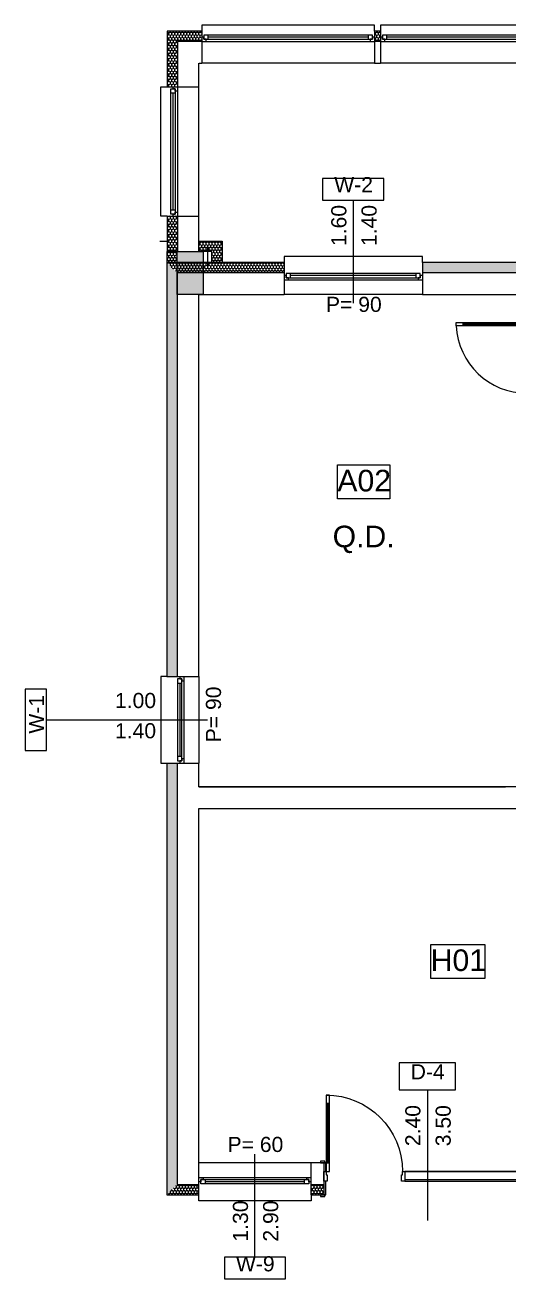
# Model space of a CAD drawing. Header units: feet. Extents: x 2791058 to 2855058, y -67651 to -26651.
# Drawn here: x 2804056 to 2809656, y -50268 to -35753 of the extents above; entities that cross this region are included whole.
import ezdxf
from ezdxf.enums import TextEntityAlignment as Align

# ---------------------------------------------------------------- set-up
doc = ezdxf.new("R2010")
doc.units = ezdxf.units.FT
doc.header["$MEASUREMENT"] = 0
doc.linetypes.add('Dashed', pattern=[282.222223, 141.111112, -141.111112])
doc.layers.add('0_muret e jashtme', color=7, linetype='Continuous')
for name, color, linetype, lineweight in [('0_muret e jashtme_Pen_No__1', 7, 'Continuous', 0), ('0_muret e jashtme_Pen_No__19', 255, 'Continuous', 0), ('ARCHICAD Door Markers_Pen_No__60', 230, 'Continuous', 0), ('ARCHICAD Doors_Pen_No__1', 7, 'Continuous', 0), ('ARCHICAD Doors_Pen_No__60', 230, 'Continuous', 0), ('ARCHICAD Window Markers_Pen_No__20', 1, 'Continuous', 0), ('ARCHICAD Windows_Pen_No__1', 7, 'Continuous', 0), ('ARCHICAD Windows_Pen_No__20', 1, 'Continuous', 0), ('Shell - Roof_Pen_No__1', 7, 'Continuous', 0), ('Shell - Roof_Pen_No__21', 7, 'Continuous', 0), ('Text blocks_Pen_No__1', 7, 'Continuous', 0), ('Text blocks_Pen_No__2', 8, 'Continuous', 0)]:
    doc.layers.add(name, color=color, linetype=linetype, lineweight=lineweight)
doc.layers.add('0_muret e jashtme_Pen_No__14', color=7, linetype='Continuous', lineweight=0, true_color=0xbd8b17)
doc.styles.add('GENERATED_STYLE_1', font='arial.ttf')
pattern_1 = [(90, (2247653.822, -76424.967), (-34.6410162, 0), [20, -40]), (90, (2247636.502, -76394.967), (-34.6410162, 0), [20, -40]), (150, (2247653.822, -76404.967), (17.320508, 30), [20, -40]), (150, (2247619.18, -76404.967), (17.320508, 30), [20, -40]), (210, (2247653.822, -76424.967), (-17.320508, 30), [20, -40]), (210, (2247619.18, -76424.967), (-17.320508, 30), [20, -40])]

# ---------------------------------------------------------------- blocks, each defined once
blk = doc.blocks.new('Window 22')
at = {"layer": 'ARCHICAD Windows_Pen_No__20', "color": 1, "linetype": 'Continuous', "lineweight": 0}
for p, q in [((-800, 150), (-800, 220)), ((-800, 220), (800, 220)), ((-800, 150), (-800, 30)), ((800, 220), (800, 150)), ((800, 150), (800, 30)), ((-800, 30), (-800, 0)), ((-800, 0), (-775, 0)), ((-800, 0), (-800, -50)), ((-800, 0), (-800, -50)), ((-775, 25), (-725, 25)), ((-775, -25), (-775, 25)), ((-775, 0), (-775, -25)), ((-725, 25), (725, 25)), ((-725, 25), (-725, -25)), ((-725, 25), (725, 25)), ((-725, 0), (725, 0)), ((725, -25), (725, 25)), ((725, 25), (775, 25)), ((775, 25), (775, -25)), ((775, -25), (775, 0)), ((775, 0), (800, 0)), ((800, 30), (800, 0)), ((800, 0), (800, -50)), ((800, 0), (800, -50)), ((-750, -50), (-800, -50)), ((-800, -50), (-800, -220)), ((-775, -25), (-750, -25)), ((-725, -25), (-775, -25)), ((-750, -25), (-750, -50)), ((750, -50), (-750, -50)), ((725, -25), (-725, -25)), ((775, -25), (725, -25)), ((750, -50), (750, -25)), ((750, -25), (775, -25)), ((800, -50), (750, -50)), ((800, -50), (800, -220)), ((-800, -220), (800, -220))]:
    blk.add_line(p, q, dxfattribs=at)
blk = doc.blocks.new('W Marker 22_4')
at = {"layer": 'ARCHICAD Window Markers_Pen_No__20', "color": 1, "linetype": 'Continuous', "lineweight": 0}
for p, q in [((0, -1095), (0, 100)), ((-354, -1095), (-354, -1345)), ((354, -1095), (-354, -1095)), ((354, -1345), (354, -1095)), ((-354, -1345), (354, -1345))]:
    blk.add_line(p, q, dxfattribs=at)
at = {"layer": 'ARCHICAD Window Markers_Pen_No__20', "color": 1, "lineweight": 0, "style": 'GENERATED_STYLE_1'}
for tag, p in [('AC_MarkerText_2', (-28, -913)), ('AC_MarkerText_3', (322, -913))]:
    blk.add_attdef(tag, text='', height=175, rotation=90, dxfattribs=at).set_placement(p, align=Align.BOTTOM_LEFT)
for tag, p in [('AC_MarkerText_4', (-317, 72)), ('AC_MarkerText_1', (-220, -1310))]:
    blk.add_attdef(tag, text='', height=175, dxfattribs=at).set_placement(p, align=Align.BOTTOM_LEFT)
blk = doc.blocks.new('Wall_2', base_point=(2821016, -38873))
at = {"layer": '0_muret e jashtme_Pen_No__14', "linetype": 'Continuous', "lineweight": 0, "true_color": 0xbd8b17}
h = blk.add_hatch(dxfattribs=at)
h.set_pattern_fill('STYROFOAM_SM_INSULATION', color=42, style=0, pattern_type=2)
h.set_pattern_definition(pattern_1)
h.paths.add_polyline_path([(2805696, -38503), (2805816, -38623), (2807054, -38623), (2807054, -38503)])
h = blk.add_hatch(dxfattribs=at)
h.set_pattern_fill('STYROFOAM_SM_INSULATION', color=42, style=0, pattern_type=2)
h.set_pattern_definition(pattern_1)
h.paths.add_polyline_path([(2808654, -38623), (2810850, -38623), (2810850, -38503), (2808654, -38503)])
at = {"layer": '0_muret e jashtme_Pen_No__1', "color": 7, "linetype": 'Continuous', "lineweight": 0}
for p, q in [((2807054, -38503), (2807054, -38623)), ((2808654, -38503), (2808654, -38623)), ((2807054, -38623), (2805816, -38623)), ((2807054, -38623), (2807054, -38653)), ((2807054, -38653), (2807054, -38703)), ((2807054, -38703), (2807054, -38873)), ((2810850, -38623), (2808654, -38623)), ((2808654, -38623), (2808654, -38653)), ((2808654, -38653), (2808654, -38703)), ((2808654, -38703), (2808654, -38873))]:
    blk.add_line(p, q, dxfattribs=at)
at = {"layer": '0_muret e jashtme_Pen_No__1', "color": 7, "linetype": 'Continuous', "lineweight": 0, "flags": 128}
for points in [[(2807054, -38503), (2805696, -38503)], [(2810850, -38503), (2808654, -38503)], [(2806066, -38873), (2807054, -38873)], [(2808654, -38873), (2809866, -38873)]]:
    blk.add_lwpolyline(points, dxfattribs=at)
at = {"layer": 'ARCHICAD Window Markers_Pen_No__20', "color": 1, "lineweight": 0}
ref = blk.add_blockref('W Marker 22_4', (2807854, -38873), dxfattribs=dict(at, rotation=180))
ref.add_attrib('AC_MarkerText_1', 'W-2', dxfattribs={"color": 1, "lineweight": 0, "height": 175, "rotation": 360, "style": 'GENERATED_STYLE_1'}).set_placement((2807634, -37740), align=Align.BOTTOM_LEFT)
ref.add_attrib('AC_MarkerText_2', '1.60', dxfattribs={"color": 1, "lineweight": 0, "height": 175, "rotation": 90, "style": 'GENERATED_STYLE_1'}).set_placement((2807827, -38311), align=Align.BOTTOM_LEFT)
ref.add_attrib('AC_MarkerText_3', '1.40', dxfattribs={"color": 1, "lineweight": 0, "height": 175, "rotation": 90, "style": 'GENERATED_STYLE_1'}).set_placement((2808177, -38311), align=Align.BOTTOM_LEFT)
ref.add_attrib('AC_MarkerText_4', 'P= 90', dxfattribs={"color": 1, "lineweight": 0, "height": 175, "rotation": 360, "style": 'GENERATED_STYLE_1'}).set_placement((2807538, -39126), align=Align.BOTTOM_LEFT)
at = {"layer": 'ARCHICAD Windows_Pen_No__20', "color": 1, "linetype": 'Continuous', "lineweight": 0, "xscale": -1, "zscale": 1000}
blk.add_blockref('Window 22', (2807854, -38653), dxfattribs=at)
blk = doc.blocks.new('Storefront 22_2')
at = {"layer": 'ARCHICAD Doors_Pen_No__1', "color": 7, "linetype": 'Continuous', "lineweight": 0}
for p, q in [((370, 740), (370, 820)), ((370, 820), (410, 820)), ((370, 740), (390, 740)), ((370, 80), (370, 740)), ((410, 740), (370, 740)), ((390, 740), (410, 740)), ((390, 80), (390, 740)), ((390, 740), (390, 80)), ((390, 740), (390, 80)), ((410, 820), (410, 740)), ((410, 740), (410, 80)), ((-450, 0), (-450, -80)), ((-410, 0), (-450, 0)), ((-450, 0), (-450, -80)), ((-450, 0), (-450, -80)), ((-410, -40), (-410, 0)), ((390, 80), (370, 80)), ((370, 0), (370, 80)), ((370, 80), (410, 80)), ((410, 0), (370, 0)), ((410, 80), (390, 80)), ((410, 80), (410, 0)), ((410, 0), (410, -40)), ((450, 0), (410, 0)), ((450, -80), (450, 0)), ((450, 0), (450, -80)), ((450, 0), (450, -80)), ((-450, -80), (-410, -80)), ((-450, -80), (-450, -250)), ((-400, -40), (-410, -40)), ((-410, -80), (-410, -65.4)), ((-410, -65.4), (-400, -65.4)), ((-400, -65.4), (-400, -40)), ((410, -40), (400, -40)), ((400, -40), (400, -65.4)), ((400, -65.4), (410, -65.4)), ((410, -65.4), (410, -80)), ((410, -80), (450, -80)), ((450, -80), (450, -250))]:
    blk.add_line(p, q, dxfattribs=at)
blk.add_arc((410, 0), 820, 92.79603, 180, dxfattribs=at)
blk = doc.blocks.new('Wall_21', base_point=(2809866, -38873))
at = {"layer": '0_muret e jashtme_Pen_No__1', "color": 7, "linetype": 'Continuous', "lineweight": 0}
for p, q in [((2809866, -39155), (2809946, -39155)), ((2809946, -39155), (2810116, -39155)), ((2809866, -40055), (2809946, -40055)), ((2809946, -40055), (2810116, -40055))]:
    blk.add_line(p, q, dxfattribs=at)
at = {"layer": '0_muret e jashtme_Pen_No__1', "color": 7, "linetype": 'Continuous', "lineweight": 0, "flags": 128}
for points in [[(2809866, -38873), (2809866, -39155)], [(2810116, -39155), (2810116, -38873)], [(2809866, -40055), (2809866, -44573)], [(2810116, -40723), (2810116, -40055)], [(2810116, -42473), (2810116, -40973)], [(2810116, -44573), (2810116, -42723)]]:
    blk.add_lwpolyline(points, dxfattribs=at)
at = {"layer": 'ARCHICAD Doors_Pen_No__1', "color": 7, "linetype": 'Continuous', "lineweight": 0, "zscale": 1000, "rotation": 90}
blk.add_blockref('Storefront 22_2', (2809866, -39605), dxfattribs=at)
blk = doc.blocks.new('Wall_22', base_point=(2812316, -44573))
at = {"layer": '0_muret e jashtme_Pen_No__1', "color": 7, "linetype": 'Continuous', "lineweight": 0, "flags": 128}
for points in [[(2809866, -44573), (2806066, -44573)], [(2806066, -44823), (2811091, -44823)]]:
    blk.add_lwpolyline(points, dxfattribs=at)
blk = doc.blocks.new('Window 22_3')
at = {"layer": 'ARCHICAD Windows_Pen_No__20', "color": 1, "linetype": 'Continuous', "lineweight": 0}
for p, q in [((-500, 150), (-500, 220)), ((-500, 220), (500, 220)), ((-500, 150), (-500, 30)), ((500, 220), (500, 150)), ((500, 150), (500, 30)), ((-500, 30), (-500, 0)), ((-500, 0), (-475, 0)), ((-500, 0), (-500, -50)), ((-500, 0), (-500, -50)), ((-475, 25), (-425, 25)), ((-475, -25), (-475, 25)), ((-475, 0), (-475, -25)), ((-425, 25), (425, 25)), ((-425, 25), (-425, -25)), ((-425, 25), (425, 25)), ((-425, 0), (425, 0)), ((425, -25), (425, 25)), ((425, 25), (475, 25)), ((475, 25), (475, -25)), ((475, -25), (475, 0)), ((475, 0), (500, 0)), ((500, 30), (500, 0)), ((500, 0), (500, -50)), ((500, 0), (500, -50)), ((-450, -50), (-500, -50)), ((-500, -50), (-500, -220)), ((-475, -25), (-450, -25)), ((-425, -25), (-475, -25)), ((-450, -25), (-450, -50)), ((450, -50), (-450, -50)), ((425, -25), (-425, -25)), ((475, -25), (425, -25)), ((450, -50), (450, -25)), ((450, -25), (475, -25)), ((500, -50), (450, -50)), ((500, -50), (500, -220)), ((-500, -220), (500, -220))]:
    blk.add_line(p, q, dxfattribs=at)
blk = doc.blocks.new('W Marker 22_2')
at = {"layer": 'ARCHICAD Window Markers_Pen_No__20', "color": 1, "linetype": 'Continuous', "lineweight": 0}
for p, q in [((0, -1761), (0, 100)), ((-354, -1761), (-354, -2011)), ((354, -1761), (-354, -1761)), ((354, -2011), (354, -1761)), ((-354, -2011), (354, -2011))]:
    blk.add_line(p, q, dxfattribs=at)
at = {"layer": 'ARCHICAD Window Markers_Pen_No__20', "color": 1, "lineweight": 0, "style": 'GENERATED_STYLE_1'}
for tag, rotation, p in [('AC_MarkerText_3', 90, (322, -913)), ('AC_MarkerText_4', 180, (317, 367)), ('A', 90, (-28, -913)), ('AC_MarkerText_1', 180, (220, -1678))]:
    blk.add_attdef(tag, text='', height=175, rotation=rotation, dxfattribs=at).set_placement(p, align=Align.BOTTOM_LEFT)
blk = doc.blocks.new('Wall_25', base_point=(2806066, -38873))
at = {"layer": '0_muret e jashtme_Pen_No__14', "linetype": 'Continuous', "lineweight": 0, "true_color": 0xbd8b17}
h = blk.add_hatch(dxfattribs=at)
h.set_pattern_fill('STYROFOAM_SM_INSULATION', color=42, style=0, pattern_type=2)
h.set_pattern_definition(pattern_1)
h.paths.add_polyline_path([(2805696, -38503), (2805696, -43296), (2805816, -43296), (2805816, -38623)])
h = blk.add_hatch(dxfattribs=at)
h.set_pattern_fill('STYROFOAM_SM_INSULATION', color=42, style=0, pattern_type=2)
h.set_pattern_definition(pattern_1)
h.paths.add_polyline_path([(2805696, -49293), (2805816, -49173), (2805816, -44296), (2805696, -44296)])
at = {"layer": '0_muret e jashtme_Pen_No__1', "color": 7, "linetype": 'Continuous', "lineweight": 0}
for p, q in [((2805816, -38623), (2805816, -43296)), ((2805696, -43296), (2805816, -43296)), ((2805816, -43296), (2805846, -43296)), ((2805846, -43296), (2805896, -43296)), ((2805896, -43296), (2806066, -43296)), ((2805696, -44296), (2805816, -44296)), ((2805816, -44296), (2805816, -49173)), ((2805816, -44296), (2805846, -44296)), ((2805846, -44296), (2805896, -44296)), ((2805896, -44296), (2806066, -44296))]:
    blk.add_line(p, q, dxfattribs=at)
at = {"layer": '0_muret e jashtme_Pen_No__1', "color": 7, "linetype": 'Continuous', "lineweight": 0, "flags": 128}
for points in [[(2805696, -38503), (2805696, -43296)], [(2806066, -43296), (2806066, -38873)], [(2805696, -44296), (2805696, -49293)], [(2806066, -44573), (2806066, -44296)], [(2806066, -48923), (2806066, -44823)]]:
    blk.add_lwpolyline(points, dxfattribs=at)
at = {"layer": 'ARCHICAD Window Markers_Pen_No__20', "color": 1, "lineweight": 0}
ref = blk.add_blockref('W Marker 22_2', (2806066, -43796), dxfattribs=dict(at, rotation=270))
ref.add_attrib('A', '1.00', dxfattribs={"color": 1, "lineweight": 0, "height": 175, "rotation": 360, "style": 'GENERATED_STYLE_1'}).set_placement((2805096, -43712), align=Align.BOTTOM_LEFT)
ref.add_attrib('AC_MarkerText_1', 'W-1', dxfattribs={"color": 1, "lineweight": 0, "height": 175, "rotation": 90, "style": 'GENERATED_STYLE_1'}).set_placement((2804328, -43956), align=Align.BOTTOM_LEFT)
ref.add_attrib('AC_MarkerText_3', '1.40', dxfattribs={"color": 1, "lineweight": 0, "height": 175, "rotation": 360, "style": 'GENERATED_STYLE_1'}).set_placement((2805096, -44062), align=Align.BOTTOM_LEFT)
ref.add_attrib('AC_MarkerText_4', 'P= 90', dxfattribs={"color": 1, "lineweight": 0, "height": 175, "rotation": 90, "style": 'GENERATED_STYLE_1'}).set_placement((2806376, -44056), align=Align.BOTTOM_LEFT)
at = {"layer": 'ARCHICAD Windows_Pen_No__20', "color": 1, "linetype": 'Continuous', "lineweight": 0, "xscale": -1, "zscale": 1000, "rotation": 90}
blk.add_blockref('Window 22_3', (2805846, -43796), dxfattribs=at)
blk = doc.blocks.new('Window 22_5')
at = {"layer": 'ARCHICAD Windows_Pen_No__20', "color": 1, "linetype": 'Continuous', "lineweight": 0}
for p, q in [((-650, 150), (-650, 220)), ((-650, 220), (650, 220)), ((-650, 150), (-650, 30)), ((650, 220), (650, 150)), ((650, 150), (650, 30)), ((-650, 30), (-650, 0)), ((-650, 0), (-625, 0)), ((-650, 0), (-650, -50)), ((-650, 0), (-650, -50)), ((-625, 25), (-575, 25)), ((-625, -25), (-625, 25)), ((-625, 0), (-625, -25)), ((-575, 25), (575, 25)), ((-575, 25), (-575, -25)), ((-575, 25), (575, 25)), ((-575, 0), (575, 0)), ((575, -25), (575, 25)), ((575, 25), (625, 25)), ((625, 25), (625, -25)), ((625, -25), (625, 0)), ((625, 0), (650, 0)), ((650, 30), (650, 0)), ((650, 0), (650, -50)), ((650, 0), (650, -50)), ((-600, -50), (-650, -50)), ((-650, -50), (-650, -220)), ((-625, -25), (-600, -25)), ((-575, -25), (-625, -25)), ((-600, -25), (-600, -50)), ((600, -50), (-600, -50)), ((575, -25), (-575, -25)), ((625, -25), (575, -25)), ((600, -50), (600, -25)), ((600, -25), (625, -25)), ((650, -50), (600, -50)), ((650, -50), (650, -220)), ((-650, -220), (650, -220))]:
    blk.add_line(p, q, dxfattribs=at)
blk = doc.blocks.new('Door with Sidelight on Side 2 22')
at = {"layer": 'ARCHICAD Doors_Pen_No__60', "color": 230, "linetype": 'Continuous', "lineweight": 0}
for p, q in [((1132, 784), (1132, 884)), ((1132, 884), (1172, 884)), ((1172, 884), (1172, 784)), ((1132, 784), (1152, 784)), ((1132, 100), (1132, 784)), ((1172, 784), (1132, 784)), ((1152, 784), (1172, 784)), ((1152, 100), (1152, 784)), ((1152, 784), (1152, 100)), ((1152, 784), (1152, 100)), ((1172, 784), (1172, 100)), ((-1237, 100), (-1237, 119)), ((-1237, 119), (-1187, 119)), ((-1187, 100), (-1237, 100)), ((-1200, 100), (-1237, 100)), ((-1200, 100), (-1237, 100)), ((-1200, 0), (-1200, 100)), ((-1200, 100), (-1175, 100)), ((-1200, 100), (-1200, 0)), ((-1200, 100), (-1200, 0)), ((-1200, 100), (-1200, 0)), ((-1175, 0), (-1200, 0)), ((-1160, 0), (-1200, 0)), ((-1200, 0), (-1200, -115)), ((-1200, 0), (-1200, -115)), ((-1200, 0), (-1200, -115)), ((-1187, 119), (-1187, 100)), ((-1175, 100), (-1175, 0)), ((-1160, 0), (260, 0)), ((-1160, -115), (-1160, 0)), ((-1160, -115), (-1160, 0)), ((260, 0), (-1160, 0)), ((260, 0), (260, -115)), ((288, 0), (260, 0)), ((260, 0), (260, -115)), ((288, -40), (288, 0)), ((1152, 100), (1132, 100)), ((1132, 0), (1132, 100)), ((1132, 100), (1172, 100)), ((1172, 0), (1132, 0)), ((1172, 100), (1152, 100)), ((1172, 100), (1172, 0)), ((1200, 0), (1172, 0)), ((1172, 0), (1172, -40)), ((1175, 0), (1175, 100)), ((1175, 100), (1200, 100)), ((1200, 0), (1175, 0)), ((1187, 119), (1237, 119)), ((1187, 100), (1187, 119)), ((1237, 100), (1187, 100)), ((1200, 100), (1200, 0)), ((1200, 100), (1200, 0)), ((1200, 100), (1200, 0)), ((1200, 100), (1200, 0)), ((1200, 100), (1237, 100)), ((1200, 100), (1237, 100)), ((1200, -115), (1200, 0)), ((1200, 0), (1200, -115)), ((1200, 0), (1200, -115)), ((1237, 119), (1237, 100)), ((-1200, -270), (-1200, -115)), ((-1200, -115), (-1175, -115)), ((-1200, -115), (-1160, -115)), ((-1200, -115), (-1200, -150)), ((-1200, -115), (-1200, -150)), ((-1175, -115), (-1175, -270)), ((-1160, -97), (260, -97)), ((260, -115), (-1160, -115)), ((260, -115), (300, -115)), ((300, -40), (288, -40)), ((300, -115), (300, -40)), ((1172, -40), (1160, -40)), ((1160, -40), (1160, -115)), ((1160, -115), (1200, -115)), ((1175, -270), (1175, -115)), ((1175, -115), (1200, -115)), ((1200, -115), (1200, -270)), ((1200, -115), (1200, -150)), ((1200, -115), (1200, -150)), ((-1237, -289), (-1237, -270)), ((-1237, -270), (-1187, -270)), ((-1200, -270), (-1237, -270)), ((-1200, -270), (-1237, -270)), ((-1187, -289), (-1237, -289)), ((-1200, -150), (-1200, -270)), ((-1200, -150), (-1200, -270)), ((-1175, -270), (-1200, -270)), ((-1187, -270), (-1187, -289)), ((1200, -270), (1175, -270)), ((1187, -270), (1237, -270)), ((1187, -289), (1187, -270)), ((1237, -289), (1187, -289)), ((1200, -150), (1200, -270)), ((1200, -150), (1200, -270)), ((1200, -270), (1237, -270)), ((1200, -270), (1237, -270)), ((1237, -270), (1237, -289))]:
    blk.add_line(p, q, dxfattribs=at)
blk.add_arc((1172, 0), 884, 90, 180, dxfattribs=at)
blk = doc.blocks.new('D Marker 22_3')
at = {"layer": 'ARCHICAD Door Markers_Pen_No__60', "color": 230, "linetype": 'Continuous', "lineweight": 0}
for p, q in [((327, 1157), (-327, 1157)), ((-327, 1157), (-327, 843)), ((327, 843), (327, 1157)), ((-327, 843), (327, 843)), ((0, 843), (0, -670))]:
    blk.add_line(p, q, dxfattribs=at)
at = {"layer": 'ARCHICAD Door Markers_Pen_No__60', "color": 230, "lineweight": 0, "style": 'GENERATED_STYLE_1'}
for tag, p in [('AC_MarkerText_2', (-28, 192)), ('AC_MarkerText_3', (323, 191))]:
    blk.add_attdef(tag, text='', height=175, rotation=90, dxfattribs=at).set_placement(p, align=Align.BOTTOM_LEFT)
blk.add_attdef('AC_MarkerText_1', text='', height=175, dxfattribs=at).set_placement((-193, 913), align=Align.BOTTOM_LEFT)
blk = doc.blocks.new('Wall_44', base_point=(2806066, -48923))
at = {"layer": '0_muret e jashtme_Pen_No__14', "linetype": 'Continuous', "lineweight": 0, "true_color": 0xbd8b17}
h = blk.add_hatch(dxfattribs=at)
h.set_pattern_fill('STYROFOAM_SM_INSULATION', color=42, style=0, pattern_type=2)
h.set_pattern_definition(pattern_1)
h.paths.add_polyline_path([(2805816, -49173), (2805696, -49293), (2806066, -49293), (2806066, -49173)])
h = blk.add_hatch(dxfattribs=at)
h.set_pattern_fill('STYROFOAM_SM_INSULATION', color=42, style=0, pattern_type=2)
h.set_pattern_definition(pattern_1)
h.paths.add_polyline_path([(2807512, -49173), (2807366, -49173), (2807366, -49293), (2807512, -49293)])
at = {"layer": '0_muret e jashtme_Pen_No__1', "color": 7, "linetype": 'Continuous', "lineweight": 0}
for p, q in [((2806066, -49093), (2806066, -48923)), ((2807366, -49093), (2807366, -48923)), ((2807512, -48923), (2807475, -48923)), ((2807512, -48923), (2807512, -49023)), ((2807512, -48923), (2807512, -49023)), ((2807512, -49023), (2807512, -49138)), ((2805816, -49173), (2806066, -49173)), ((2806066, -49143), (2806066, -49093)), ((2806066, -49173), (2806066, -49143)), ((2806066, -49293), (2806066, -49173)), ((2807366, -49143), (2807366, -49093)), ((2807366, -49173), (2807366, -49143)), ((2807366, -49173), (2807512, -49173)), ((2807366, -49293), (2807366, -49173)), ((2807512, -49138), (2807512, -49173)), ((2807512, -49173), (2807512, -49293)), ((2807512, -49293), (2807475, -49293))]:
    blk.add_line(p, q, dxfattribs=at)
at = {"layer": '0_muret e jashtme_Pen_No__1', "color": 7, "linetype": 'Continuous', "lineweight": 0, "flags": 128}
for points in [[(2807512, -48923), (2807366, -48923)], [(2805696, -49293), (2806066, -49293)], [(2807366, -49293), (2807512, -49293)]]:
    blk.add_lwpolyline(points, dxfattribs=at)
at = {"layer": 'ARCHICAD Door Markers_Pen_No__60', "color": 230, "linetype": 'Continuous', "lineweight": 0}
blk.add_blockref('D Marker 22_3', (2808712, -48923), dxfattribs=at).add_auto_attribs({'AC_MarkerText_1': 'D-4', 'AC_MarkerText_2': '2.40', 'AC_MarkerText_3': '3.50'})
at = {"layer": 'ARCHICAD Doors_Pen_No__60', "color": 230, "linetype": 'Continuous', "lineweight": 0, "xscale": -1, "zscale": 1000}
blk.add_blockref('Door with Sidelight on Side 2 22', (2808712, -49023), dxfattribs=at)
at = {"layer": 'ARCHICAD Window Markers_Pen_No__20', "color": 1, "linetype": 'Continuous', "lineweight": 0}
blk.add_blockref('W Marker 22_4', (2806716, -48923), dxfattribs=at).add_auto_attribs({'AC_MarkerText_1': 'W-9', 'AC_MarkerText_2': '1.30', 'AC_MarkerText_3': '2.90', 'AC_MarkerText_4': 'P= 60'})
at = {"layer": 'ARCHICAD Windows_Pen_No__20', "color": 1, "linetype": 'Continuous', "lineweight": 0, "zscale": 1000, "rotation": 180}
blk.add_blockref('Window 22_5', (2806716, -49143), dxfattribs=at)
blk = doc.blocks.new('Window 22_14')
at = {"layer": 'ARCHICAD Windows_Pen_No__1', "color": 7, "linetype": 'Continuous', "lineweight": 0}
for p, q in [((-750, 70), (-750, 140)), ((-750, 140), (750, 140)), ((-750, 70), (-750, 0)), ((-750, 0), (-725, 0)), ((-750, 0), (-750, -50)), ((-750, 0), (-750, -50)), ((-725, 25), (-675, 25)), ((-725, -25), (-725, 25)), ((-725, 0), (-725, -25)), ((-675, 25), (675, 25)), ((-675, 25), (-675, -25)), ((-675, 25), (675, 25)), ((-675, 0), (675, 0)), ((675, -25), (675, 25)), ((675, 25), (725, 25)), ((725, 25), (725, -25)), ((725, -25), (725, 0)), ((725, 0), (750, 0)), ((750, 140), (750, 70)), ((750, 70), (750, 0)), ((750, 0), (750, -50)), ((750, 0), (750, -50)), ((-700, -50), (-750, -50)), ((-750, -50), (-750, -300)), ((-725, -25), (-700, -25)), ((-675, -25), (-725, -25)), ((-700, -25), (-700, -50)), ((700, -50), (-700, -50)), ((675, -25), (-675, -25)), ((725, -25), (675, -25)), ((700, -50), (700, -25)), ((700, -25), (725, -25)), ((750, -50), (700, -50)), ((750, -50), (750, -300)), ((-750, -300), (750, -300))]:
    blk.add_line(p, q, dxfattribs=at)
blk = doc.blocks.new('Wall_52', base_point=(2806069, -38373))
at = {"layer": '0_muret e jashtme_Pen_No__14', "linetype": 'Continuous', "lineweight": 0, "true_color": 0xbd8b17}
h = blk.add_hatch(dxfattribs=at)
h.set_pattern_fill('STYROFOAM_SM_INSULATION', color=42, style=0, pattern_type=2)
h.set_pattern_definition(pattern_1)
h.paths.add_polyline_path([(2805699, -36467), (2805769, -36467), (2805819, -36467), (2805819, -35943), (2805699, -35823)])
h = blk.add_hatch(dxfattribs=at)
h.set_pattern_fill('STYROFOAM_SM_INSULATION', color=42, style=0, pattern_type=2)
h.set_pattern_definition(pattern_1)
h.paths.add_polyline_path([(2805769, -37967), (2805699, -37967), (2805699, -38373), (2805819, -38373), (2805819, -37967)])
at = {"layer": '0_muret e jashtme_Pen_No__1', "color": 7, "linetype": 'Continuous', "lineweight": 0}
for p, q in [((2805819, -35943), (2805819, -36467)), ((2805699, -36467), (2805769, -36467)), ((2805769, -36467), (2805819, -36467)), ((2805819, -36467), (2806069, -36467)), ((2805699, -37967), (2805769, -37967)), ((2805769, -37967), (2805819, -37967)), ((2805819, -37967), (2805819, -38373)), ((2805819, -37967), (2806069, -37967))]:
    blk.add_line(p, q, dxfattribs=at)
at = {"layer": '0_muret e jashtme_Pen_No__1', "color": 7, "linetype": 'Continuous', "lineweight": 0, "flags": 128}
for points in [[(2805699, -35823), (2805699, -36467)], [(2806069, -36467), (2806069, -36193)], [(2805699, -37967), (2805699, -38373)], [(2806069, -38373), (2806069, -37967)], [(2805699, -38373), (2806069, -38373)]]:
    blk.add_lwpolyline(points, dxfattribs=at)
at = {"layer": 'ARCHICAD Windows_Pen_No__1', "color": 7, "linetype": 'Continuous', "lineweight": 0, "zscale": 1000, "rotation": 90}
blk.add_blockref('Window 22_14', (2805769, -37217), dxfattribs=at)
blk = doc.blocks.new('Window 22_15')
at = {"layer": 'ARCHICAD Windows_Pen_No__1', "color": 7, "linetype": 'Continuous', "lineweight": 0}
for p, q in [((-1000, 70), (-1000, 140)), ((-1000, 140), (1000, 140)), ((-1000, 70), (-1000, 0)), ((-1000, 0), (-975, 0)), ((-1000, 0), (-1000, -50)), ((-1000, 0), (-1000, -50)), ((-975, 25), (-925, 25)), ((-975, -25), (-975, 25)), ((-975, 0), (-975, -25)), ((-925, 25), (925, 25)), ((-925, 25), (-925, -25)), ((-925, 25), (925, 25)), ((-925, 0), (925, 0)), ((925, -25), (925, 25)), ((925, 25), (975, 25)), ((975, 25), (975, -25)), ((975, -25), (975, 0)), ((975, 0), (1000, 0)), ((1000, 140), (1000, 70)), ((1000, 70), (1000, 0)), ((1000, 0), (1000, -50)), ((1000, 0), (1000, -50)), ((-950, -50), (-1000, -50)), ((-1000, -50), (-1000, -300)), ((-975, -25), (-950, -25)), ((-925, -25), (-975, -25)), ((-950, -25), (-950, -50)), ((950, -50), (-950, -50)), ((925, -25), (-925, -25)), ((975, -25), (925, -25)), ((950, -50), (950, -25)), ((950, -25), (975, -25)), ((1000, -50), (950, -50)), ((1000, -50), (1000, -300)), ((-1000, -300), (1000, -300))]:
    blk.add_line(p, q, dxfattribs=at)
blk = doc.blocks.new('Window 22_16')
at = {"layer": 'ARCHICAD Windows_Pen_No__1', "color": 7, "linetype": 'Continuous', "lineweight": 0}
for p, q in [((-1050, 70), (-1050, 140)), ((-1050, 140), (1050, 140)), ((-1050, 70), (-1050, 0)), ((-1050, 0), (-1025, 0)), ((-1050, 0), (-1050, -50)), ((-1050, 0), (-1050, -50)), ((-1025, 25), (-975, 25)), ((-1025, -25), (-1025, 25)), ((-1025, 0), (-1025, -25)), ((-975, 25), (975, 25)), ((-975, 25), (-975, -25)), ((-975, 25), (975, 25)), ((-975, 0), (975, 0)), ((975, -25), (975, 25)), ((975, 25), (1025, 25)), ((1025, 25), (1025, -25)), ((1025, -25), (1025, 0)), ((1025, 0), (1050, 0)), ((1050, 140), (1050, 70)), ((1050, 70), (1050, 0)), ((1050, 0), (1050, -50)), ((1050, 0), (1050, -50)), ((-1000, -50), (-1050, -50)), ((-1050, -50), (-1050, -300)), ((-1025, -25), (-1000, -25)), ((-975, -25), (-1025, -25)), ((-1000, -25), (-1000, -50)), ((1000, -50), (-1000, -50)), ((975, -25), (-975, -25)), ((1025, -25), (975, -25)), ((1000, -50), (1000, -25)), ((1000, -25), (1025, -25)), ((1050, -50), (1000, -50)), ((1050, -50), (1050, -300)), ((-1050, -300), (1050, -300))]:
    blk.add_line(p, q, dxfattribs=at)
blk = doc.blocks.new('Wall_53', base_point=(2813766, -35823))
at = {"layer": '0_muret e jashtme_Pen_No__14', "linetype": 'Continuous', "lineweight": 0, "true_color": 0xbd8b17}
h = blk.add_hatch(dxfattribs=at)
h.set_pattern_fill('STYROFOAM_SM_INSULATION', color=42, style=0, pattern_type=2)
h.set_pattern_definition(pattern_1)
h.paths.add_polyline_path([(2805699, -35823), (2805819, -35943), (2806101, -35943), (2806101, -35893), (2806101, -35823)])
h = blk.add_hatch(dxfattribs=at)
h.set_pattern_fill('STYROFOAM_SM_INSULATION', color=42, style=0, pattern_type=2)
h.set_pattern_definition(pattern_1)
h.paths.add_polyline_path([(2808101, -35943), (2808169, -35943), (2808169, -35893), (2808169, -35823), (2808101, -35823), (2808101, -35893)])
at = {"layer": '0_muret e jashtme_Pen_No__1', "color": 7, "linetype": 'Continuous', "lineweight": 0}
for p, q in [((2806101, -35823), (2806101, -35893)), ((2808101, -35823), (2808101, -35893)), ((2808169, -35823), (2808169, -35893)), ((2806101, -35943), (2805819, -35943)), ((2806101, -35893), (2806101, -35943)), ((2806101, -35943), (2806101, -36193)), ((2808101, -35893), (2808101, -35943)), ((2808169, -35943), (2808101, -35943)), ((2808101, -35943), (2808101, -36193)), ((2808169, -35893), (2808169, -35943)), ((2808169, -35943), (2808169, -36193))]:
    blk.add_line(p, q, dxfattribs=at)
at = {"layer": '0_muret e jashtme_Pen_No__1', "color": 7, "linetype": 'Continuous', "lineweight": 0, "flags": 128}
for points in [[(2806101, -35823), (2805699, -35823)], [(2808169, -35823), (2808101, -35823)], [(2806069, -36193), (2806101, -36193)], [(2808101, -36193), (2808169, -36193)]]:
    blk.add_lwpolyline(points, dxfattribs=at)
at = {"layer": 'ARCHICAD Windows_Pen_No__1', "color": 7, "linetype": 'Continuous', "lineweight": 0, "xscale": -1, "zscale": 1000}
for name, p in [('Window 22_15', (2807101, -35893)), ('Window 22_16', (2809219, -35893))]:
    blk.add_blockref(name, p, dxfattribs=at)

msp = doc.modelspace()

# ---------------------------------------------------------------- hatches: boundary and pattern name
at = {"layer": '0_muret e jashtme_Pen_No__14', "linetype": 'Continuous', "lineweight": 0, "true_color": 0xbd8b17}
h = msp.add_hatch(dxfattribs=at)
h.set_pattern_fill('STYROFOAM_SM_INSULATION', color=42, style=0, pattern_type=2)
h.set_pattern_definition(pattern_1)
h.paths.add_polyline_path([(2806338.748, -38252.699), (2806338.748, -38502.699), (2806218.748, -38502.699), (2806218.748, -38372.699), (2806068.748, -38372.699), (2806068.748, -38252.699)])
h = msp.add_hatch(dxfattribs=at)
h.set_pattern_fill('STYROFOAM_SM_INSULATION', color=42, style=0, pattern_type=2)
h.set_pattern_definition(pattern_1)
h.paths.add_polyline_path([(2805696.457, -38502.699), (2805816.457, -38502.699), (2805816.457, -38372.699), (2805766.457, -38372.699), (2805696.457, -38372.699)])
at = {"layer": '0_muret e jashtme_Pen_No__19', "linetype": 'Continuous', "lineweight": 0}
msp.add_hatch(color=255, dxfattribs=at).paths.add_polyline_path([(2805816.457, -38872.699), (2805816.457, -38372.699), (2806116.457, -38372.699), (2806116.457, -38872.699)])

# ---------------------------------------------------------------- linework, layer by layer
at = {"layer": '0_muret e jashtme_Pen_No__1', "color": 7, "linetype": 'Continuous', "lineweight": 0, "flags": 128}
for points in [[(2806338.748, -38252.699), (2806338.748, -38502.699), (2806218.748, -38502.699), (2806218.748, -38372.699), (2806068.748, -38372.699), (2806068.748, -38252.699)], [(2805696.457, -38502.699), (2805816.457, -38502.699), (2805816.457, -38372.699), (2805766.457, -38372.699), (2805696.457, -38372.699)], [(2805816.457, -38872.699), (2805816.457, -38372.699), (2806116.457, -38372.699), (2806116.457, -38872.699)]]:
    msp.add_lwpolyline(points, close=True, dxfattribs=at)
at = {"layer": 'Shell - Roof_Pen_No__1', "color": 7, "linetype": 'Continuous', "lineweight": 0}
msp.add_line((2806066.457, -44572.699), (2809616.457, -44572.699), dxfattribs=at)
at = {"layer": 'Shell - Roof_Pen_No__21', "color": 7, "linetype": 'Dashed', "lineweight": 0}
msp.add_line((2805616.457, -38252.699), (2805696.457, -38252.699), dxfattribs=at)
at = {"layer": 'Shell - Roof_Pen_No__21', "color": 7, "linetype": 'Continuous', "lineweight": 0}
msp.add_line((2806166.457, -38322.699), (2806166.457, -38572.699), dxfattribs=at)
at = {"layer": 'Text blocks_Pen_No__2', "color": 8, "linetype": 'Continuous', "lineweight": 0, "flags": 128}
for points in [[(2807670.659, -40844.134), (2808278.659, -40844.134), (2808278.659, -41236.992), (2807670.659, -41236.992)], [(2808750.864, -46396.146), (2809377.149, -46396.146), (2809377.149, -46789.004), (2808750.864, -46789.004)]]:
    msp.add_lwpolyline(points, close=True, dxfattribs=at)

# ---------------------------------------------------------------- block references
at = {"layer": '0_muret e jashtme', "color": 7, "lineweight": 0}
for name, p in [('Wall_52', (2806068.748, -38372.699)), ('Wall_53', (2813766.457, -35822.699)), ('Wall_2', (2821016.457, -38872.699)), ('Wall_25', (2806066.457, -38872.699)), ('Wall_21', (2809866.457, -38872.699)), ('Wall_22', (2812316.457, -44572.699)), ('Wall_44', (2806066.457, -48922.699))]:
    msp.add_blockref(name, p, dxfattribs=at)

# ---------------------------------------------------------------- texts
at = {"layer": 'Text blocks_Pen_No__1', "color": 7, "linetype": 'Continuous', "lineweight": 0, "insert": (2807615.917, -41547.899), "char_height": 250, "attachment_point": 1, "style": 'GENERATED_STYLE_1'}
msp.add_mtext('\\A1;Q.D.', dxfattribs=at)
at = {"layer": 'Text blocks_Pen_No__2', "color": 8, "linetype": 'Continuous', "lineweight": 0, "char_height": 250, "attachment_point": 1, "style": 'GENERATED_STYLE_1'}
for s, insert in [('\\A1;A02', (2807670.659, -40901.277)), ('\\A1;H01', (2808750.864, -46453.289))]:
    msp.add_mtext(s, dxfattribs=dict(at, insert=insert))

doc.saveas('drawing.dxf')
